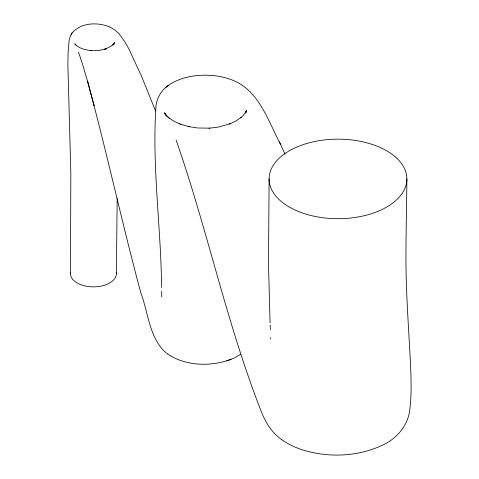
<?xml version="1.0" encoding="UTF-8"?>
<svg xmlns="http://www.w3.org/2000/svg" width="479" height="479" viewBox="0 0 479 479"><rect width="100%" height="100%" fill="white"/><g stroke="black" fill="none" stroke-linecap="round" stroke-linejoin="round"><path stroke-width="0.72" d="M117.175 198.42L116.379 273.623M269.114 178.936L268.485 263.953L270.09 322.864M70.467 273.623L70.832 172.841L67.88 64.91L68.126 51.798L69.066 41.098L70.09 36.763L71.545 33.716M406.863 178.936A68.874 39.763 0 0 1 303.548 213.371A68.874 39.763 0 0 1 303.548 144.496A68.874 39.763 0 0 1 406.863 178.936C406.713 207.275 405.833 235.608 405.97 263.953C406.288 299.722 409.204 335.402 410.814 371.123C411.204 383.966 411.449 396.863 409.802 409.641C408.15 425.657 396.504 438.944 382.116 445.35C357.55 456.81 328.624 457.87 302.824 449.979C295.244 447.536 287.897 444.165 281.442 439.459M113.583 45.11L113.942 43.787M245.835 112.625L246.194 111.296M246.074 111.912L246.469 110.553L245.296 113.14L246.577 110.888L242.991 115.684L240.692 117.834L241.434 117.181L236.081 120.894L229.651 123.983L230.441 123.666L218.352 127.085L209.167 128.192L209.658 128.162L197.803 127.989L188.768 126.618L189.247 126.719L180.212 124.073M113.786 44.517L114.595 42.14L112.822 44.828L113.499 44.17L111.05 46.229L104.566 49.325L106.362 48.702L98.919 50.421L90.615 50.546L91.016 50.582C84.699 49.816 80.484 48.529 76.742 45.733M71.892 33.189C80.735 22.543 97.159 21.95 109.362 26.788M71.09 34.428L72.353 32.47M234.596 81.017C228.345 78.251 221.639 76.586 214.861 75.754C199.779 74.101 183.72 75.993 170.542 83.933C162.561 88.501 157.088 96.746 156.016 105.889C151.789 166.357 161.088 226.938 161.567 287.436M168.548 85.262L165.974 87.22M240.44 354.454L234.59 357.831L226.705 360.885M231.177 359.322C210.832 366.842 186.074 366.309 167.656 354.011M179.302 123.726L180.451 124.169M179.541 123.816L174.404 121.444L170.135 118.774M109.577 26.884L114.583 29.704L119.014 33.674L124.534 41.314L128.827 48.792L141.55 76.257L155.591 111.026M235.057 81.226C259.971 92.609 268.719 122.456 280.7 144.67M167.524 353.921L166.824 353.4M281.167 439.261C279.742 438.207 278.371 437.093 277.054 435.908C270.354 429.95 265.755 422.017 262.211 413.88C226.896 324.864 207.718 230.363 176.104 140.03M169.835 118.552L169.171 118.044M169.392 118.217L167.428 116.541L167.722 116.81M76.622 45.637L75.664 44.804M166.213 352.933C149.352 338.527 148.203 312.272 140.808 292.753C121.864 222.513 106.619 151.328 87.513 81.125L94.058 105.536L93.597 103.835M168.279 117.313L165.057 113.852L166.153 115.283L164.513 112.757L166.614 116.331M75.718 44.858L74.802 43.775L75.293 44.565M279.389 141.802L284.993 154.16M78.436 52.007L82.442 63.869L87.95 82.735M270.174 325.091L270.342 329.546M270.653 337.713L270.707 339.198M161.662 291.136L161.812 297.058M116.259 272.252A22.956 13.256 0 0 1 93.423 286.873A22.956 13.256 0 0 1 70.587 272.252"/></g></svg>
